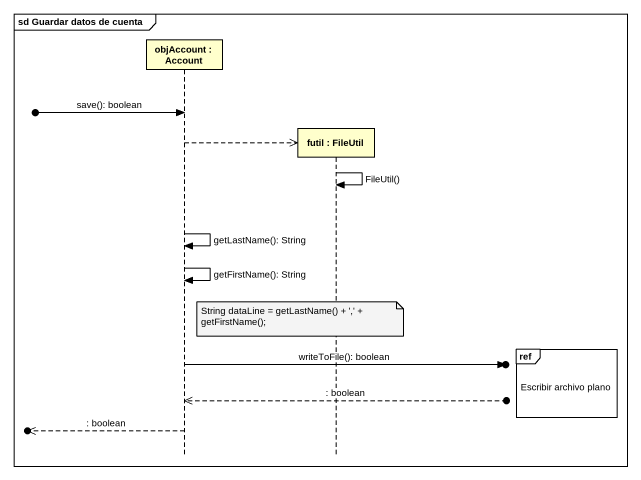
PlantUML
@startuml
mainframe sd Guardar datos de cuenta
hide footbox
participant "objAccount : Account" as objAccount
participant "futil : FileUtil" as futil

[o-> objAccount : save(): boolean
objAccount -->> futil **
futil -> futil : FileUtil()
objAccount -> objAccount : getLastName(): String
objAccount -> objAccount : getFirstName(): String
note over futil : String dataLine = getLastName() + ',' + getFirstName();
ref over futil : Escribir archivo plano
objAccount ->o] : writeToFile(): boolean
objAccount <<--o] : : boolean
[o<<-- objAccount : : boolean
@enduml
